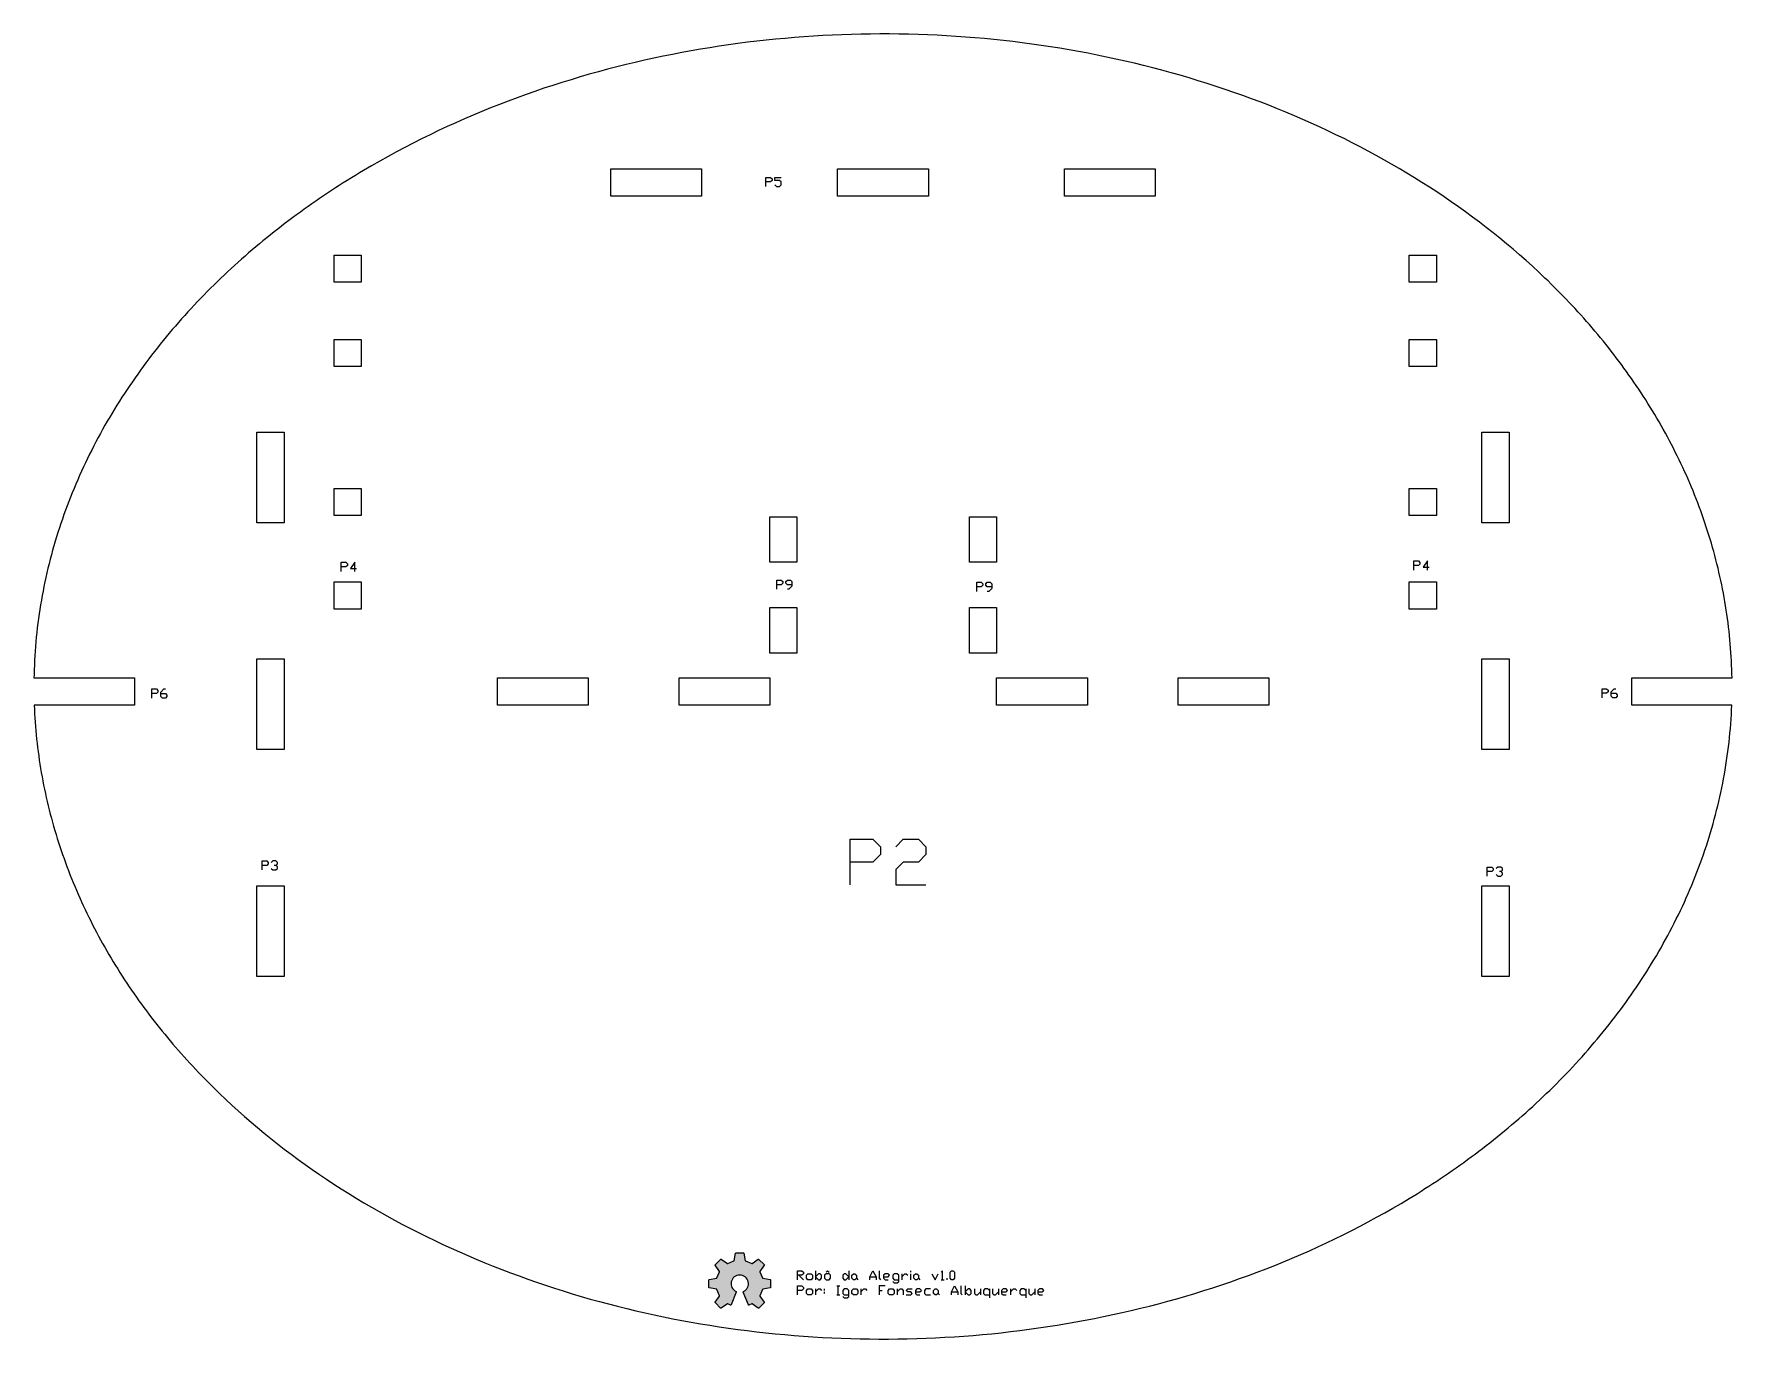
# Model space of a CAD drawing. Extents: x -1 to 373, y -20 to 267.
import ezdxf

# ---------------------------------------------------------------- set-up
doc = ezdxf.new("R2010")
doc.units = 0
doc.header["$MEASUREMENT"] = 0
doc.layers.add('COLOR', color=134, linetype='Continuous')
doc.layers.add('GEAR', color=7, linetype='Continuous')

msp = doc.modelspace()

# ---------------------------------------------------------------- hatches: boundary and pattern name
at = {"layer": 'COLOR'}
h = msp.add_hatch(color=1, dxfattribs=at)
edge = h.paths.add_edge_path()
edge.add_arc((154.19, -8.13), 1.91, 294.715, 605.285)
edge.add_arc((153.35, -9.94), 0.0874, -22.2104, 65.285, ccw=False)
edge.add_line((153.43, -9.98), (152.28, -12.78))
edge.add_arc((152.2, -12.75), 0.0874, 247.5, 337.7896, ccw=False)
edge.add_line((152.17, -12.83), (151.55, -12.57))
edge.add_arc((151.51, -12.66), 0.0874, 67.5, 124.0803)
edge.add_line((151.46, -12.58), (150.09, -13.51))
edge.add_arc((150.04, -13.44), 0.0874, 225, 304.0803, ccw=False)
edge.add_line((149.98, -13.5), (148.81, -12.33))
edge.add_arc((148.87, -12.27), 0.0874, 145.9197, 225, ccw=False)
edge.add_line((148.8, -12.22), (149.73, -10.85))
edge.add_arc((149.66, -10.8), 0.0874, 325.9197, 382.5)
edge.add_line((149.74, -10.77), (149.17, -9.4))
edge.add_arc((149.09, -9.44), 0.0874, 22.5, 79.0803)
edge.add_line((149.11, -9.35), (147.48, -9.04))
edge.add_arc((147.5, -8.95), 0.0874, 180, 259.0803, ccw=False)
edge.add_line((147.41, -8.95), (147.41, -7.3))
edge.add_arc((147.5, -7.3), 0.0874, 100.9197, 180, ccw=False)
edge.add_line((147.48, -7.21), (149.11, -6.9))
edge.add_arc((149.09, -6.81), 0.0874, 280.9197, 337.5)
edge.add_line((149.17, -6.85), (149.74, -5.48))
edge.add_arc((149.66, -5.45), 0.0874, 337.5, 394.0803)
edge.add_line((149.73, -5.4), (148.8, -4.03))
edge.add_arc((148.87, -3.98), 0.0874, 135, 214.0803, ccw=False)
edge.add_line((148.81, -3.92), (149.98, -2.75))
edge.add_arc((150.04, -2.81), 0.0874, 55.9197, 135, ccw=False)
edge.add_line((150.09, -2.74), (151.46, -3.67))
edge.add_arc((151.51, -3.59), 0.0874, 235.9197, 292.5)
edge.add_line((151.55, -3.68), (152.91, -3.11))
edge.add_arc((152.87, -3.03), 0.0874, 292.5, 349.0803)
edge.add_line((152.96, -3.05), (153.27, -1.42))
edge.add_arc((153.36, -1.44), 0.0874, 90, 169.0803, ccw=False)
edge.add_line((153.36, -1.35), (155.01, -1.35))
edge.add_arc((155.01, -1.44), 0.0874, 10.9197, 90, ccw=False)
edge.add_line((155.1, -1.42), (155.41, -3.05))
edge.add_arc((155.5, -3.03), 0.0874, 190.9197, 247.5)
edge.add_line((155.47, -3.11), (156.83, -3.68))
edge.add_arc((156.86, -3.59), 0.0874, 247.5, 304.0803)
edge.add_line((156.91, -3.67), (158.28, -2.74))
edge.add_arc((158.33, -2.81), 0.0874, 45, 124.0803, ccw=False)
edge.add_line((158.39, -2.75), (159.56, -3.92))
edge.add_arc((159.5, -3.98), 0.0874, -34.0803, 45, ccw=False)
edge.add_line((159.57, -4.03), (158.64, -5.4))
edge.add_arc((158.72, -5.45), 0.0874, 145.9197, 202.5)
edge.add_line((158.64, -5.48), (159.2, -6.85))
edge.add_arc((159.28, -6.81), 0.0874, 202.5, 259.0803)
edge.add_line((159.26, -6.9), (160.89, -7.21))
edge.add_arc((160.87, -7.3), 0.0874, 0, 79.0803, ccw=False)
edge.add_line((160.96, -7.3), (160.96, -8.95))
edge.add_arc((160.87, -8.95), 0.0874, -79.0803, 0, ccw=False)
edge.add_line((160.89, -9.04), (159.26, -9.35))
edge.add_arc((159.28, -9.44), 0.0874, 100.9197, 157.5)
edge.add_line((159.2, -9.4), (158.64, -10.77))
edge.add_arc((158.72, -10.8), 0.0874, 157.5, 214.0803)
edge.add_line((158.64, -10.85), (159.57, -12.22))
edge.add_arc((159.5, -12.27), 0.0874, -45, 34.0803, ccw=False)
edge.add_line((159.56, -12.33), (158.39, -13.5))
edge.add_arc((158.33, -13.44), 0.0874, 235.9197, 315, ccw=False)
edge.add_line((158.28, -13.51), (156.91, -12.58))
edge.add_arc((156.86, -12.66), 0.0874, 55.9197, 112.5)
edge.add_line((156.83, -12.57), (156.2, -12.83))
edge.add_arc((156.17, -12.75), 0.0874, 202.2104, 292.5, ccw=False)
edge.add_line((156.09, -12.78), (154.94, -9.98))
edge.add_arc((155.02, -9.94), 0.0874, 114.715, 202.2104, ccw=False)

# ---------------------------------------------------------------- linework, layer by layer
for p, q in [((160.02, 265.95), (157.94, 265.71)), ((162.1, 266.16), (160.02, 265.95)), ((164.18, 266.35), (162.1, 266.16)), ((166.26, 266.53), (164.18, 266.35)), ((168.35, 266.69), (166.26, 266.53)), ((170.44, 266.83), (168.35, 266.69)), ((172.53, 266.95), (170.44, 266.83)), ((174.62, 267.06), (172.53, 266.95)), ((176.71, 267.15), (174.62, 267.06)), ((178.81, 267.22), (176.71, 267.15)), ((180.9, 267.27), (178.81, 267.22)), ((183, 267.3), (180.9, 267.27)), ((185.09, 267.31), (183, 267.3)), ((187.19, 267.31), (185.09, 267.31)), ((189.29, 267.29), (187.19, 267.31)), ((191.38, 267.25), (189.29, 267.29)), ((193.48, 267.19), (191.38, 267.25)), ((195.58, 267.12), (193.48, 267.19)), ((197.67, 267.02), (195.58, 267.12)), ((199.77, 266.91), (197.67, 267.02)), ((201.86, 266.78), (199.77, 266.91)), ((203.95, 266.63), (201.86, 266.78)), ((206.04, 266.47), (203.95, 266.63)), ((208.13, 266.28), (206.04, 266.47)), ((210.22, 266.08), (208.13, 266.28)), ((212.3, 265.86), (210.22, 266.08)), ((214.39, 265.62), (212.3, 265.86)), ((137.29, 262.4), (135.24, 261.97)), ((139.34, 262.81), (137.29, 262.4)), ((141.4, 263.21), (139.34, 262.81)), ((143.46, 263.59), (141.4, 263.21)), ((145.52, 263.95), (143.46, 263.59)), ((147.58, 264.29), (145.52, 263.95)), ((149.65, 264.61), (147.58, 264.29)), ((151.72, 264.91), (149.65, 264.61)), ((153.79, 265.2), (151.72, 264.91)), ((155.87, 265.47), (153.79, 265.2)), ((157.94, 265.71), (155.87, 265.47)), ((216.47, 265.36), (214.39, 265.62)), ((218.55, 265.09), (216.47, 265.36)), ((220.62, 264.79), (218.55, 265.09)), ((222.69, 264.48), (220.62, 264.79)), ((224.76, 264.15), (222.69, 264.48)), ((226.83, 263.81), (224.76, 264.15)), ((228.89, 263.44), (226.83, 263.81)), ((230.95, 263.05), (228.89, 263.44)), ((233, 262.65), (230.95, 263.05)), ((235.05, 262.23), (233, 262.65)), ((237.09, 261.79), (235.05, 262.23)), ((121.02, 258.42), (119.01, 257.84)), ((123.04, 258.99), (121.02, 258.42)), ((125.06, 259.53), (123.04, 258.99)), ((127.09, 260.05), (125.06, 259.53)), ((129.12, 260.56), (127.09, 260.05)), ((131.15, 261.05), (129.12, 260.56)), ((133.2, 261.52), (131.15, 261.05)), ((135.24, 261.97), (133.2, 261.52)), ((239.13, 261.33), (237.09, 261.79)), ((241.17, 260.86), (239.13, 261.33)), ((243.2, 260.36), (241.17, 260.86)), ((245.23, 259.85), (243.2, 260.36)), ((247.25, 259.32), (245.23, 259.85)), ((249.26, 258.77), (247.25, 259.32)), ((251.27, 258.21), (249.26, 258.77)), ((109.05, 254.66), (107.08, 253.97)), ((111.03, 255.34), (109.05, 254.66)), ((113.02, 255.99), (111.03, 255.34)), ((115.01, 256.63), (113.02, 255.99)), ((117.01, 257.24), (115.01, 256.63)), ((119.01, 257.84), (117.01, 257.24)), ((253.27, 257.62), (251.27, 258.21)), ((255.26, 257.02), (253.27, 257.62)), ((257.24, 256.4), (255.26, 257.02)), ((259.21, 255.76), (257.24, 256.4)), ((261.17, 255.11), (259.21, 255.76)), ((263.12, 254.44), (261.17, 255.11)), ((99.27, 251.01), (97.34, 250.23)), ((101.21, 251.78), (99.27, 251.01)), ((103.16, 252.53), (101.21, 251.78)), ((105.12, 253.26), (103.16, 252.53)), ((107.08, 253.97), (105.12, 253.26)), ((265.06, 253.75), (263.12, 254.44)), ((266.99, 253.05), (265.06, 253.75)), ((268.9, 252.33), (266.99, 253.05)), ((270.81, 251.59), (268.9, 252.33)), ((272.7, 250.84), (270.81, 251.59)), ((274.58, 250.07), (272.7, 250.84)), ((91.59, 247.76), (89.69, 246.89)), ((93.49, 248.6), (91.59, 247.76)), ((95.41, 249.42), (93.49, 248.6)), ((97.34, 250.23), (95.41, 249.42)), ((276.45, 249.28), (274.58, 250.07)), ((278.3, 248.48), (276.45, 249.28)), ((280.15, 247.66), (278.3, 248.48)), ((281.98, 246.83), (280.15, 247.66)), ((84.05, 244.19), (82.19, 243.26)), ((85.92, 245.11), (84.05, 244.19)), ((87.8, 246.01), (85.92, 245.11)), ((89.69, 246.89), (87.8, 246.01)), ((283.8, 245.98), (281.98, 246.83)), ((285.6, 245.12), (283.8, 245.98)), ((287.39, 244.24), (285.6, 245.12)), ((289.17, 243.34), (287.39, 244.24)), ((290.94, 242.43), (289.17, 243.34)), ((76.67, 240.32), (74.85, 239.31)), ((78.5, 241.32), (76.67, 240.32)), ((80.34, 242.3), (78.5, 241.32)), ((82.19, 243.26), (80.34, 242.3)), ((292.69, 241.5), (290.94, 242.43)), ((294.43, 240.56), (292.69, 241.5)), ((296.15, 239.6), (294.43, 240.56)), ((297.86, 238.63), (296.15, 239.6)), ((69.47, 236.14), (68.58, 235.6)), ((70.36, 236.68), (69.47, 236.14)), ((71.25, 237.22), (70.36, 236.68)), ((72.15, 237.75), (71.25, 237.22)), ((73.05, 238.27), (72.15, 237.75)), ((74.85, 239.31), (73.05, 238.27)), ((125.76, 231.58), (125.76, 237.58)), ((125.76, 237.58), (145.76, 237.58)), ((145.76, 237.58), (145.76, 231.58)), ((175.76, 231.58), (175.76, 237.58)), ((175.76, 237.58), (195.76, 237.58)), ((195.76, 237.58), (195.76, 231.58)), ((225.76, 231.58), (225.76, 237.58)), ((225.76, 237.58), (245.76, 237.58)), ((245.76, 237.58), (245.76, 231.58)), ((299.56, 237.64), (297.86, 238.63)), ((301.24, 236.64), (299.56, 237.64)), ((302.91, 235.62), (301.24, 236.64)), ((63.32, 232.23), (62.45, 231.65)), ((64.19, 232.8), (63.32, 232.23)), ((65.06, 233.37), (64.19, 232.8)), ((65.93, 233.94), (65.06, 233.37)), ((66.81, 234.49), (65.93, 233.94)), ((67.69, 235.05), (66.81, 234.49)), ((68.58, 235.6), (67.69, 235.05)), ((304.56, 234.59), (302.91, 235.62)), ((306.2, 233.55), (304.56, 234.59)), ((307.82, 232.49), (306.2, 233.55)), ((309.43, 231.41), (307.82, 232.49)), ((58.18, 228.68), (57.34, 228.07)), ((59.03, 229.29), (58.18, 228.68)), ((59.88, 229.88), (59.03, 229.29)), ((60.74, 230.48), (59.88, 229.88)), ((61.59, 231.07), (60.74, 230.48)), ((62.45, 231.65), (61.59, 231.07)), ((145.76, 231.58), (125.76, 231.58)), ((195.76, 231.58), (175.76, 231.58)), ((245.76, 231.58), (225.76, 231.58)), ((311.02, 230.32), (309.43, 231.41)), ((312.6, 229.22), (311.02, 230.32)), ((314.16, 228.1), (312.6, 229.22)), ((53.18, 224.96), (52.36, 224.32)), ((54, 225.59), (53.18, 224.96)), ((54.83, 226.22), (54, 225.59)), ((55.66, 226.84), (54.83, 226.22)), ((56.5, 227.46), (55.66, 226.84)), ((57.34, 228.07), (56.5, 227.46)), ((315.7, 226.96), (314.16, 228.1)), ((317.23, 225.82), (315.7, 226.96)), ((318.74, 224.66), (317.23, 225.82)), ((320.24, 223.48), (318.74, 224.66)), ((48.31, 221.06), (47.52, 220.4)), ((49.11, 221.72), (48.31, 221.06)), ((49.92, 222.38), (49.11, 221.72)), ((50.73, 223.03), (49.92, 222.38)), ((51.54, 223.68), (50.73, 223.03)), ((52.36, 224.32), (51.54, 223.68)), ((321.72, 222.29), (320.24, 223.48)), ((323.18, 221.09), (321.72, 222.29)), ((324.64, 219.87), (323.18, 221.09)), ((44.37, 217.68), (43.6, 216.99)), ((45.15, 218.37), (44.37, 217.68)), ((45.94, 219.05), (45.15, 218.37)), ((46.72, 219.72), (45.94, 219.05)), ((47.52, 220.4), (46.72, 219.72)), ((64.76, 212.58), (64.76, 218.58)), ((64.76, 218.58), (70.76, 218.58)), ((70.76, 218.58), (70.76, 212.58)), ((301.76, 212.58), (301.76, 218.58)), ((301.76, 218.58), (307.76, 218.58)), ((307.76, 218.58), (307.76, 212.58)), ((326.07, 218.63), (324.64, 219.87)), ((327.5, 217.38), (326.07, 218.63)), ((328.9, 216.11), (327.5, 217.38)), ((39.8, 213.46), (39.05, 212.74)), ((40.55, 214.18), (39.8, 213.46)), ((41.3, 214.89), (40.55, 214.18)), ((42.06, 215.59), (41.3, 214.89)), ((42.83, 216.29), (42.06, 215.59)), ((43.6, 216.99), (42.83, 216.29)), ((330.29, 214.82), (328.9, 216.11)), ((331.67, 213.52), (330.29, 214.82)), ((332.35, 212.87), (331.67, 213.52)), ((36.11, 209.81), (35.39, 209.07)), ((36.84, 210.55), (36.11, 209.81)), ((37.57, 211.29), (36.84, 210.55)), ((38.31, 212.02), (37.57, 211.29)), ((39.05, 212.74), (38.31, 212.02)), ((70.76, 212.58), (64.76, 212.58)), ((307.76, 212.58), (301.76, 212.58)), ((333.03, 212.2), (332.35, 212.87)), ((333.7, 211.54), (333.03, 212.2)), ((334.37, 210.87), (333.7, 211.54)), ((335.04, 210.2), (334.37, 210.87)), ((335.7, 209.52), (335.04, 210.2)), ((32.55, 206.04), (31.85, 205.27)), ((33.25, 206.8), (32.55, 206.04)), ((33.96, 207.56), (33.25, 206.8)), ((34.67, 208.32), (33.96, 207.56)), ((35.39, 209.07), (34.67, 208.32)), ((336.36, 208.84), (335.7, 209.52)), ((337.01, 208.16), (336.36, 208.84)), ((337.66, 207.47), (337.01, 208.16)), ((338.3, 206.78), (337.66, 207.47)), ((338.94, 206.09), (338.3, 206.78)), ((339.58, 205.39), (338.94, 206.09)), ((29.12, 202.15), (28.45, 201.36)), ((29.79, 202.94), (29.12, 202.15)), ((30.47, 203.72), (29.79, 202.94)), ((31.16, 204.5), (30.47, 203.72)), ((31.85, 205.27), (31.16, 204.5)), ((340.21, 204.68), (339.58, 205.39)), ((340.83, 203.98), (340.21, 204.68)), ((341.45, 203.26), (340.83, 203.98)), ((342.07, 202.55), (341.45, 203.26)), ((342.68, 201.83), (342.07, 202.55)), ((26.48, 198.96), (25.84, 198.15)), ((27.13, 199.77), (26.48, 198.96)), ((27.79, 200.57), (27.13, 199.77)), ((28.45, 201.36), (27.79, 200.57)), ((64.76, 193.99), (64.76, 199.99)), ((64.76, 199.99), (70.76, 199.99)), ((70.76, 199.99), (70.76, 193.99)), ((301.76, 193.99), (301.76, 199.99)), ((301.76, 199.99), (307.76, 199.99)), ((307.76, 199.99), (307.76, 193.99)), ((343.29, 201.11), (342.68, 201.83)), ((343.89, 200.38), (343.29, 201.11)), ((344.49, 199.65), (343.89, 200.38)), ((345.08, 198.92), (344.49, 199.65)), ((345.67, 198.18), (345.08, 198.92)), ((23.32, 194.87), (22.7, 194.04)), ((23.94, 195.7), (23.32, 194.87)), ((24.56, 196.52), (23.94, 195.7)), ((25.2, 197.34), (24.56, 196.52)), ((25.84, 198.15), (25.2, 197.34)), ((346.25, 197.44), (345.67, 198.18)), ((346.83, 196.69), (346.25, 197.44)), ((347.4, 195.94), (346.83, 196.69)), ((347.97, 195.19), (347.4, 195.94)), ((348.54, 194.43), (347.97, 195.19)), ((20.9, 191.52), (20.31, 190.67)), ((21.49, 192.36), (20.9, 191.52)), ((22.1, 193.2), (21.49, 192.36)), ((22.7, 194.04), (22.1, 193.2)), ((70.76, 193.99), (64.76, 193.99)), ((307.76, 193.99), (301.76, 193.99)), ((349.09, 193.67), (348.54, 194.43)), ((349.65, 192.91), (349.09, 193.67)), ((350.19, 192.14), (349.65, 192.91)), ((350.74, 191.37), (350.19, 192.14)), ((351.27, 190.59), (350.74, 191.37)), ((18.02, 187.24), (17.47, 186.37)), ((18.59, 188.1), (18.02, 187.24)), ((19.15, 188.96), (18.59, 188.1)), ((19.73, 189.82), (19.15, 188.96)), ((20.31, 190.67), (19.73, 189.82)), ((351.8, 189.81), (351.27, 190.59)), ((352.33, 189.03), (351.8, 189.81)), ((352.85, 188.25), (352.33, 189.03)), ((353.37, 187.45), (352.85, 188.25)), ((353.88, 186.66), (353.37, 187.45)), ((15.84, 183.73), (15.32, 182.85)), ((16.38, 184.62), (15.84, 183.73)), ((16.92, 185.49), (16.38, 184.62)), ((17.47, 186.37), (16.92, 185.49)), ((354.38, 185.86), (353.88, 186.66)), ((354.88, 185.06), (354.38, 185.86)), ((355.37, 184.26), (354.88, 185.06)), ((355.86, 183.45), (355.37, 184.26)), ((356.34, 182.63), (355.86, 183.45)), ((13.77, 180.17), (13.27, 179.26)), ((14.28, 181.06), (13.77, 180.17)), ((14.79, 181.96), (14.28, 181.06)), ((15.32, 182.85), (14.79, 181.96)), ((356.82, 181.82), (356.34, 182.63)), ((357.29, 181), (356.82, 181.82)), ((357.75, 180.18), (357.29, 181)), ((358.21, 179.35), (357.75, 180.18)), ((11.82, 176.53), (11.35, 175.61)), ((12.3, 177.45), (11.82, 176.53)), ((12.78, 178.36), (12.3, 177.45)), ((13.27, 179.26), (12.78, 178.36)), ((47.76, 159.58), (47.76, 179.58)), ((47.76, 179.58), (53.76, 179.58)), ((53.76, 179.58), (53.76, 159.58)), ((317.76, 159.58), (317.76, 179.58)), ((317.76, 179.58), (323.76, 179.58)), ((323.76, 179.58), (323.76, 159.58)), ((358.66, 178.52), (358.21, 179.35)), ((359.11, 177.68), (358.66, 178.52)), ((359.55, 176.85), (359.11, 177.68)), ((359.98, 176.01), (359.55, 176.85)), ((360.4, 175.17), (359.98, 176.01)), ((9.98, 172.83), (9.55, 171.9)), ((10.43, 173.76), (9.98, 172.83)), ((10.89, 174.69), (10.43, 173.76)), ((11.35, 175.61), (10.89, 174.69)), ((360.82, 174.32), (360.4, 175.17)), ((361.24, 173.47), (360.82, 174.32)), ((361.64, 172.62), (361.24, 173.47)), ((362.04, 171.77), (361.64, 172.62)), ((8.27, 169.07), (7.86, 168.12)), ((8.69, 170.02), (8.27, 169.07)), ((9.11, 170.96), (8.69, 170.02)), ((9.55, 171.9), (9.11, 170.96)), ((362.44, 170.91), (362.04, 171.77)), ((362.83, 170.05), (362.44, 170.91)), ((363.21, 169.19), (362.83, 170.05)), ((363.58, 168.33), (363.21, 169.19)), ((6.68, 165.25), (6.31, 164.29)), ((7.07, 166.21), (6.68, 165.25)), ((7.46, 167.17), (7.07, 166.21)), ((7.86, 168.12), (7.46, 167.17)), ((64.76, 161.16), (64.76, 167.16)), ((64.76, 167.16), (70.76, 167.16)), ((70.76, 167.16), (70.76, 161.16)), ((301.76, 161.16), (301.76, 167.16)), ((301.76, 167.16), (307.76, 167.16)), ((307.76, 167.16), (307.76, 161.16)), ((363.95, 167.46), (363.58, 168.33)), ((364.31, 166.59), (363.95, 167.46)), ((364.66, 165.72), (364.31, 166.59)), ((365, 164.84), (364.66, 165.72)), ((365.34, 163.97), (365, 164.84)), ((5.23, 161.38), (4.89, 160.41)), ((5.58, 162.35), (5.23, 161.38)), ((5.94, 163.32), (5.58, 162.35)), ((6.31, 164.29), (5.94, 163.32)), ((70.76, 161.16), (64.76, 161.16)), ((307.76, 161.16), (301.76, 161.16)), ((365.68, 163.09), (365.34, 163.97)), ((366, 162.21), (365.68, 163.09)), ((366.32, 161.32), (366, 162.21)), ((366.63, 160.43), (366.32, 161.32)), ((3.92, 157.47), (3.61, 156.49)), ((4.23, 158.45), (3.92, 157.47)), ((4.56, 159.43), (4.23, 158.45)), ((4.89, 160.41), (4.56, 159.43)), ((53.76, 159.58), (47.76, 159.58)), ((160.81, 150.88), (160.81, 160.88)), ((160.81, 160.88), (166.81, 160.88)), ((166.81, 160.88), (166.81, 150.88)), ((204.81, 150.88), (204.81, 160.88)), ((204.81, 160.88), (210.81, 160.88)), ((210.81, 160.88), (210.81, 150.88)), ((323.76, 159.58), (317.76, 159.58)), ((366.94, 159.54), (366.63, 160.43)), ((367.23, 158.65), (366.94, 159.54)), ((367.52, 157.76), (367.23, 158.65)), ((367.81, 156.86), (367.52, 157.76)), ((2.74, 153.53), (2.47, 152.54)), ((3.02, 154.52), (2.74, 153.53)), ((3.31, 155.5), (3.02, 154.52)), ((3.61, 156.49), (3.31, 155.5)), ((368.08, 155.96), (367.81, 156.86)), ((368.35, 155.06), (368.08, 155.96)), ((368.61, 154.15), (368.35, 155.06)), ((368.86, 153.25), (368.61, 154.15)), ((1.96, 150.55), (1.71, 149.55)), ((2.21, 151.55), (1.96, 150.55)), ((2.47, 152.54), (2.21, 151.55)), ((166.81, 150.88), (160.81, 150.88)), ((210.81, 150.88), (204.81, 150.88)), ((369.11, 152.34), (368.86, 153.25)), ((369.35, 151.43), (369.11, 152.34)), ((369.58, 150.51), (369.35, 151.43)), ((369.81, 149.6), (369.58, 150.51)), ((1.04, 146.55), (0.83, 145.55)), ((1.25, 147.55), (1.04, 146.55)), ((1.48, 148.56), (1.25, 147.55)), ((1.71, 149.55), (1.48, 148.56)), ((64.76, 140.58), (64.76, 146.58)), ((64.76, 146.58), (70.76, 146.58)), ((70.76, 146.58), (70.76, 140.58)), ((301.76, 140.58), (301.76, 146.58)), ((301.76, 146.58), (307.76, 146.58)), ((307.76, 146.58), (307.76, 140.58)), ((370.02, 148.68), (369.81, 149.6)), ((370.23, 147.76), (370.02, 148.68)), ((370.43, 146.84), (370.23, 147.76)), ((370.63, 145.91), (370.43, 146.84)), ((0.26, 142.53), (0.09, 141.51)), ((0.44, 143.53), (0.26, 142.53)), ((0.63, 144.54), (0.44, 143.53)), ((0.83, 145.55), (0.63, 144.54)), ((370.81, 144.99), (370.63, 145.91)), ((370.99, 144.06), (370.81, 144.99)), ((371.16, 143.13), (370.99, 144.06)), ((371.33, 142.2), (371.16, 143.13)), ((-0.23, 139.49), (-0.37, 138.47)), ((-0.07, 140.5), (-0.23, 139.49)), ((0.09, 141.51), (-0.07, 140.5)), ((70.76, 140.58), (64.76, 140.58)), ((160.81, 130.88), (160.81, 140.88)), ((160.81, 140.88), (166.81, 140.88)), ((166.81, 140.88), (166.81, 130.88)), ((204.81, 130.88), (204.81, 140.88)), ((204.81, 140.88), (210.81, 140.88)), ((210.81, 140.88), (210.81, 130.88)), ((307.76, 140.58), (301.76, 140.58)), ((371.48, 141.27), (371.33, 142.2)), ((371.63, 140.34), (371.48, 141.27)), ((371.77, 139.41), (371.63, 140.34)), ((371.9, 138.48), (371.77, 139.41)), ((-0.74, 135.42), (-0.85, 134.39)), ((-0.63, 136.44), (-0.74, 135.42)), ((-0.5, 137.45), (-0.63, 136.44)), ((-0.37, 138.47), (-0.5, 137.45)), ((372.02, 137.54), (371.9, 138.48)), ((372.14, 136.61), (372.02, 137.54)), ((372.25, 135.68), (372.14, 136.61)), ((372.35, 134.74), (372.25, 135.68)), ((372.44, 133.81), (372.35, 134.74)), ((-1.11, 131.32), (-1.18, 130.29)), ((-1.03, 132.35), (-1.11, 131.32)), ((-0.95, 133.37), (-1.03, 132.35)), ((-0.85, 134.39), (-0.95, 133.37)), ((372.52, 132.87), (372.44, 133.81)), ((372.6, 131.94), (372.52, 132.87)), ((372.66, 131), (372.6, 131.94)), ((372.72, 130.06), (372.66, 131)), ((-1.29, 128.24), (-1.33, 127.21)), ((-1.24, 129.27), (-1.29, 128.24)), ((-1.18, 130.29), (-1.24, 129.27)), ((47.76, 109.58), (47.76, 129.58)), ((47.76, 129.58), (53.76, 129.58)), ((53.76, 129.58), (53.76, 109.58)), ((166.81, 130.88), (160.81, 130.88)), ((210.81, 130.88), (204.81, 130.88)), ((317.76, 109.58), (317.76, 129.58)), ((317.76, 129.58), (323.76, 129.58)), ((323.76, 129.58), (323.76, 109.58)), ((372.78, 129.13), (372.72, 130.06)), ((372.82, 128.19), (372.78, 129.13)), ((372.86, 127.25), (372.82, 128.19)), ((-1.36, 126.17), (-1.37, 125.38)), ((-1.37, 125.38), (20.81, 125.38)), ((-1.33, 127.21), (-1.36, 126.17)), ((20.81, 125.38), (20.81, 119.38)), ((100.81, 119.38), (100.81, 125.38)), ((100.81, 125.38), (120.81, 125.38)), ((120.81, 125.38), (120.81, 119.38)), ((140.81, 119.38), (140.81, 125.38)), ((140.81, 125.38), (160.81, 125.38)), ((160.81, 125.38), (160.81, 119.38)), ((210.81, 119.38), (210.81, 125.38)), ((210.81, 125.38), (230.81, 125.38)), ((230.81, 125.38), (230.81, 119.38)), ((250.81, 119.38), (250.81, 125.38)), ((250.81, 125.38), (270.81, 125.38)), ((270.81, 125.38), (270.81, 119.38)), ((350.81, 119.38), (350.81, 125.38)), ((350.81, 125.38), (372.9, 125.38)), ((372.88, 126.31), (372.86, 127.25)), ((372.9, 125.38), (372.88, 126.31)), ((20.81, 119.38), (-1.31, 119.38)), ((-1.31, 119.38), (-1.27, 118.44)), ((-1.27, 118.44), (-1.23, 117.51)), ((-1.23, 117.51), (-1.17, 116.58)), ((-1.17, 116.58), (-1.11, 115.64)), ((120.81, 119.38), (100.81, 119.38)), ((160.81, 119.38), (140.81, 119.38)), ((230.81, 119.38), (210.81, 119.38)), ((270.81, 119.38), (250.81, 119.38)), ((372.84, 119.38), (350.81, 119.38)), ((372.61, 115.29), (372.69, 116.31)), ((372.69, 116.31), (372.75, 117.33)), ((372.75, 117.33), (372.8, 118.35)), ((372.8, 118.35), (372.84, 119.38)), ((-1.11, 115.64), (-1.04, 114.71)), ((-1.04, 114.71), (-0.96, 113.78)), ((-0.96, 113.78), (-0.87, 112.85)), ((-0.87, 112.85), (-0.78, 111.92)), ((372.34, 112.24), (372.44, 113.25)), ((372.44, 113.25), (372.53, 114.27)), ((372.53, 114.27), (372.61, 115.29)), ((-0.78, 111.92), (-0.68, 111)), ((-0.68, 111), (-0.57, 110.07)), ((-0.57, 110.07), (-0.45, 109.14)), ((-0.45, 109.14), (-0.33, 108.22)), ((53.76, 109.58), (47.76, 109.58)), ((323.76, 109.58), (317.76, 109.58)), ((371.85, 108.19), (371.99, 109.2)), ((371.99, 109.2), (372.12, 110.21)), ((372.12, 110.21), (372.24, 111.22)), ((372.24, 111.22), (372.34, 112.24)), ((-0.33, 108.22), (-0.19, 107.3)), ((-0.19, 107.3), (-0.05, 106.37)), ((-0.05, 106.37), (0.09, 105.45)), ((0.09, 105.45), (0.25, 104.53)), ((371.22, 104.17), (371.39, 105.17)), ((371.39, 105.17), (371.55, 106.18)), ((371.55, 106.18), (371.71, 107.18)), ((371.71, 107.18), (371.85, 108.19)), ((0.25, 104.53), (0.41, 103.61)), ((0.41, 103.61), (0.58, 102.7)), ((0.58, 102.7), (0.76, 101.78)), ((0.76, 101.78), (0.95, 100.86)), ((370.44, 100.17), (370.65, 101.17)), ((370.65, 101.17), (370.85, 102.17)), ((370.85, 102.17), (371.04, 103.17)), ((371.04, 103.17), (371.22, 104.17)), ((0.95, 100.86), (1.14, 99.95)), ((1.14, 99.95), (1.34, 99.04)), ((1.34, 99.04), (1.55, 98.12)), ((1.55, 98.12), (1.77, 97.21)), ((369.76, 97.2), (369.99, 98.19)), ((369.99, 98.19), (370.22, 99.18)), ((370.22, 99.18), (370.44, 100.17)), ((1.77, 97.21), (1.99, 96.31)), ((1.99, 96.31), (2.23, 95.4)), ((2.23, 95.4), (2.46, 94.49)), ((2.46, 94.49), (2.71, 93.59)), ((2.71, 93.59), (2.96, 92.69)), ((368.73, 93.25), (369, 94.24)), ((369, 94.24), (369.26, 95.22)), ((369.26, 95.22), (369.51, 96.21)), ((369.51, 96.21), (369.76, 97.2)), ((2.96, 92.69), (3.23, 91.79)), ((3.23, 91.79), (3.49, 90.9)), ((3.49, 90.9), (3.77, 90)), ((3.77, 90), (4.05, 89.11)), ((367.56, 89.35), (367.86, 90.32)), ((367.86, 90.32), (368.16, 91.3)), ((368.16, 91.3), (368.45, 92.27)), ((368.45, 92.27), (368.73, 93.25)), ((4.05, 89.11), (4.34, 88.22)), ((4.34, 88.22), (4.64, 87.34)), ((4.64, 87.34), (4.94, 86.45)), ((4.94, 86.45), (5.25, 85.57)), ((366.25, 85.48), (366.59, 86.44)), ((366.59, 86.44), (366.92, 87.41)), ((366.92, 87.41), (367.24, 88.38)), ((367.24, 88.38), (367.56, 89.35)), ((5.25, 85.57), (5.57, 84.69)), ((5.57, 84.69), (5.89, 83.82)), ((5.89, 83.82), (6.22, 82.94)), ((6.22, 82.94), (6.56, 82.07)), ((364.8, 81.64), (365.18, 82.6)), ((365.18, 82.6), (365.54, 83.55)), ((365.54, 83.55), (365.9, 84.51)), ((365.9, 84.51), (366.25, 85.48)), ((6.56, 82.07), (6.9, 81.2)), ((6.9, 81.2), (7.25, 80.34)), ((7.25, 80.34), (7.61, 79.47)), ((7.61, 79.47), (7.98, 78.61)), ((7.98, 78.61), (8.35, 77.76)), ((47.76, 59.58), (47.76, 79.58)), ((47.76, 79.58), (53.76, 79.58)), ((53.76, 79.58), (53.76, 59.58)), ((317.76, 59.58), (317.76, 79.58)), ((317.76, 79.58), (323.76, 79.58)), ((323.76, 79.58), (323.76, 59.58)), ((363.22, 77.85), (363.63, 78.79)), ((363.63, 78.79), (364.03, 79.74)), ((364.03, 79.74), (364.42, 80.69)), ((364.42, 80.69), (364.8, 81.64)), ((8.35, 77.76), (8.73, 76.9)), ((8.73, 76.9), (9.11, 76.05)), ((9.11, 76.05), (9.5, 75.2)), ((9.5, 75.2), (9.9, 74.35)), ((361.52, 74.11), (361.96, 75.04)), ((361.96, 75.04), (362.39, 75.97)), ((362.39, 75.97), (362.81, 76.91)), ((362.81, 76.91), (363.22, 77.85)), ((9.9, 74.35), (10.3, 73.51)), ((10.3, 73.51), (10.71, 72.67)), ((10.71, 72.67), (11.13, 71.83)), ((11.13, 71.83), (11.55, 70.99)), ((359.7, 70.44), (360.16, 71.35)), ((360.16, 71.35), (360.62, 72.27)), ((360.62, 72.27), (361.08, 73.19)), ((361.08, 73.19), (361.52, 74.11)), ((11.55, 70.99), (11.98, 70.16)), ((11.98, 70.16), (12.42, 69.33)), ((12.42, 69.33), (12.86, 68.51)), ((12.86, 68.51), (13.31, 67.68)), ((13.31, 67.68), (13.76, 66.87)), ((357.76, 66.84), (358.25, 67.73)), ((358.25, 67.73), (358.74, 68.63)), ((358.74, 68.63), (359.22, 69.54)), ((359.22, 69.54), (359.7, 70.44)), ((13.76, 66.87), (14.22, 66.05)), ((14.22, 66.05), (14.68, 65.24)), ((14.68, 65.24), (15.15, 64.43)), ((15.15, 64.43), (15.63, 63.63)), ((15.63, 63.63), (16.11, 62.83)), ((355.7, 63.29), (356.23, 64.17)), ((356.23, 64.17), (356.74, 65.06)), ((356.74, 65.06), (357.25, 65.94)), ((357.25, 65.94), (357.76, 66.84)), ((16.11, 62.83), (16.6, 62.03)), ((16.6, 62.03), (17.09, 61.24)), ((17.09, 61.24), (17.59, 60.45)), ((17.59, 60.45), (18.09, 59.66)), ((353.54, 59.82), (354.09, 60.68)), ((354.09, 60.68), (354.64, 61.55)), ((354.64, 61.55), (355.17, 62.42)), ((355.17, 62.42), (355.7, 63.29)), ((18.09, 59.66), (18.6, 58.88)), ((18.6, 58.88), (19.12, 58.1)), ((19.12, 58.1), (19.64, 57.32)), ((19.64, 57.32), (20.16, 56.55)), ((20.16, 56.55), (20.69, 55.78)), ((53.76, 59.58), (47.76, 59.58)), ((323.76, 59.58), (317.76, 59.58)), ((350.69, 55.56), (351.27, 56.41)), ((351.27, 56.41), (351.85, 57.25)), ((351.85, 57.25), (352.42, 58.1)), ((352.42, 58.1), (352.98, 58.96)), ((352.98, 58.96), (353.54, 59.82)), ((20.69, 55.78), (21.23, 55.02)), ((21.23, 55.02), (21.77, 54.26)), ((21.77, 54.26), (22.31, 53.5)), ((22.31, 53.5), (22.87, 52.74)), ((22.87, 52.74), (23.42, 51.99)), ((348.29, 52.24), (348.9, 53.06)), ((348.9, 53.06), (349.5, 53.89)), ((349.5, 53.89), (350.1, 54.73)), ((350.1, 54.73), (350.69, 55.56)), ((23.42, 51.99), (23.98, 51.25)), ((23.98, 51.25), (24.55, 50.5)), ((24.55, 50.5), (25.12, 49.77)), ((25.12, 49.77), (25.7, 49.03)), ((25.7, 49.03), (26.28, 48.3)), ((345.16, 48.18), (345.8, 48.98)), ((345.8, 48.98), (346.43, 49.79)), ((346.43, 49.79), (347.06, 50.6)), ((347.06, 50.6), (347.68, 51.42)), ((347.68, 51.42), (348.29, 52.24)), ((26.28, 48.3), (26.86, 47.57)), ((26.86, 47.57), (27.45, 46.85)), ((27.45, 46.85), (28.05, 46.13)), ((28.05, 46.13), (28.65, 45.41)), ((28.65, 45.41), (29.25, 44.7)), ((341.88, 44.23), (342.55, 45.01)), ((342.55, 45.01), (343.21, 45.79)), ((343.21, 45.79), (343.86, 46.58)), ((343.86, 46.58), (344.52, 47.38)), ((344.52, 47.38), (345.16, 48.18)), ((29.25, 44.7), (29.86, 43.99)), ((29.86, 43.99), (30.47, 43.28)), ((30.47, 43.28), (31.09, 42.58)), ((31.09, 42.58), (31.72, 41.88)), ((31.72, 41.88), (32.34, 41.19)), ((32.34, 41.19), (32.97, 40.5)), ((339.15, 41.15), (339.84, 41.91)), ((339.84, 41.91), (340.53, 42.68)), ((340.53, 42.68), (341.21, 43.45)), ((341.21, 43.45), (341.88, 44.23)), ((32.97, 40.5), (33.61, 39.81)), ((33.61, 39.81), (34.25, 39.13)), ((34.25, 39.13), (34.9, 38.45)), ((34.9, 38.45), (35.54, 37.77)), ((35.54, 37.77), (36.2, 37.1)), ((335.63, 37.4), (336.34, 38.14)), ((336.34, 38.14), (337.05, 38.88)), ((337.05, 38.88), (337.76, 39.63)), ((337.76, 39.63), (338.46, 40.39)), ((338.46, 40.39), (339.15, 41.15)), ((36.2, 37.1), (36.86, 36.43)), ((36.86, 36.43), (38.18, 35.11)), ((38.18, 35.11), (39.53, 33.8)), ((39.53, 33.8), (40.89, 32.51)), ((331.23, 33.06), (331.97, 33.77)), ((331.97, 33.77), (332.71, 34.48)), ((332.71, 34.48), (333.45, 35.2)), ((333.45, 35.2), (334.18, 35.93)), ((334.18, 35.93), (334.9, 36.66)), ((334.9, 36.66), (335.63, 37.4)), ((40.89, 32.51), (42.26, 31.23)), ((42.26, 31.23), (43.65, 29.97)), ((43.65, 29.97), (45.06, 28.72)), ((327.44, 29.57), (328.21, 30.26)), ((328.21, 30.26), (328.97, 30.95)), ((328.97, 30.95), (329.73, 31.65)), ((329.73, 31.65), (330.48, 32.35)), ((330.48, 32.35), (331.23, 33.06)), ((45.06, 28.72), (46.48, 27.49)), ((46.48, 27.49), (47.91, 26.28)), ((47.91, 26.28), (49.36, 25.08)), ((322.75, 25.55), (323.54, 26.21)), ((323.54, 26.21), (324.33, 26.87)), ((324.33, 26.87), (325.11, 27.54)), ((325.11, 27.54), (325.89, 28.21)), ((325.89, 28.21), (326.67, 28.89)), ((326.67, 28.89), (327.44, 29.57)), ((49.36, 25.08), (50.82, 23.89)), ((50.82, 23.89), (52.31, 22.72)), ((52.31, 22.72), (53.81, 21.56)), ((318.72, 22.33), (319.54, 22.96)), ((319.54, 22.96), (320.34, 23.6)), ((320.34, 23.6), (321.15, 24.24)), ((321.15, 24.24), (321.95, 24.89)), ((321.95, 24.89), (322.75, 25.55)), ((53.81, 21.56), (55.32, 20.42)), ((55.32, 20.42), (56.85, 19.28)), ((56.85, 19.28), (58.4, 18.17)), ((313.77, 18.62), (314.6, 19.23)), ((314.6, 19.23), (315.43, 19.84)), ((315.43, 19.84), (316.26, 20.45)), ((316.26, 20.45), (317.09, 21.07)), ((317.09, 21.07), (317.91, 21.7)), ((317.91, 21.7), (318.72, 22.33)), ((58.4, 18.17), (59.96, 17.06)), ((59.96, 17.06), (61.54, 15.97)), ((61.54, 15.97), (63.13, 14.9)), ((307.82, 14.51), (308.68, 15.09)), ((308.68, 15.09), (309.54, 15.66)), ((309.54, 15.66), (310.39, 16.24)), ((310.39, 16.24), (311.24, 16.83)), ((311.24, 16.83), (312.09, 17.42)), ((312.09, 17.42), (312.93, 18.02)), ((312.93, 18.02), (313.77, 18.62)), ((63.13, 14.9), (64.74, 13.84)), ((64.74, 13.84), (66.36, 12.79)), ((66.36, 12.79), (68, 11.76)), ((68, 11.76), (69.65, 10.74)), ((302.59, 11.18), (303.47, 11.72)), ((303.47, 11.72), (304.35, 12.27)), ((304.35, 12.27), (305.22, 12.83)), ((305.22, 12.83), (306.09, 13.38)), ((306.09, 13.38), (306.96, 13.95)), ((306.96, 13.95), (307.82, 14.51)), ((69.65, 10.74), (71.32, 9.74)), ((71.32, 9.74), (73, 8.75)), ((73, 8.75), (74.7, 7.78)), ((74.7, 7.78), (76.41, 6.82)), ((294.55, 6.51), (296.36, 7.51)), ((296.36, 7.51), (298.15, 8.54)), ((298.15, 8.54), (299.94, 9.58)), ((299.94, 9.58), (301.71, 10.64)), ((301.71, 10.64), (302.59, 11.18)), ((76.41, 6.82), (78.13, 5.88)), ((78.13, 5.88), (79.87, 4.95)), ((79.87, 4.95), (81.62, 4.04)), ((81.62, 4.04), (83.39, 3.14)), ((289.07, 3.61), (290.91, 4.55)), ((290.91, 4.55), (292.73, 5.52)), ((292.73, 5.52), (294.55, 6.51)), ((83.39, 3.14), (85.17, 2.26)), ((85.17, 2.26), (86.96, 1.39)), ((86.96, 1.39), (88.76, 0.54)), ((88.76, 0.54), (90.58, -0.3)), ((279.74, -0.85), (281.63, 0.01)), ((281.63, 0.01), (283.5, 0.88)), ((283.5, 0.88), (285.37, 1.77)), ((285.37, 1.77), (287.22, 2.68)), ((287.22, 2.68), (289.07, 3.61)), ((90.58, -0.3), (92.41, -1.12)), ((92.41, -1.12), (94.25, -1.93)), ((94.25, -1.93), (96.11, -2.72)), ((96.11, -2.72), (97.98, -3.49)), ((97.98, -3.49), (99.85, -4.25)), ((272.12, -4.07), (274.04, -3.29)), ((274.04, -3.29), (275.95, -2.5)), ((275.95, -2.5), (277.85, -1.68)), ((277.85, -1.68), (279.74, -0.85)), ((99.85, -4.25), (101.75, -4.99)), ((101.75, -4.99), (103.65, -5.71)), ((103.65, -5.71), (105.56, -6.42)), ((105.56, -6.42), (107.49, -7.11)), ((107.49, -7.11), (109.42, -7.79)), ((262.41, -7.69), (264.36, -7)), ((264.36, -7), (266.31, -6.3)), ((266.31, -6.3), (268.26, -5.57)), ((268.26, -5.57), (270.19, -4.83)), ((270.19, -4.83), (272.12, -4.07)), ((109.42, -7.79), (111.37, -8.45)), ((111.37, -8.45), (113.33, -9.09)), ((113.33, -9.09), (115.3, -9.72)), ((115.3, -9.72), (117.28, -10.33)), ((117.28, -10.33), (119.26, -10.92)), ((119.26, -10.92), (121.25, -11.49)), ((250.53, -11.42), (252.52, -10.84)), ((252.52, -10.84), (254.51, -10.25)), ((254.51, -10.25), (256.5, -9.64)), ((256.5, -9.64), (258.47, -9)), ((258.47, -9), (260.44, -8.35)), ((260.44, -8.35), (262.41, -7.69)), ((121.25, -11.49), (123.25, -12.04)), ((123.25, -12.04), (125.25, -12.58)), ((125.25, -12.58), (127.26, -13.1)), ((127.26, -13.1), (129.27, -13.6)), ((129.27, -13.6), (131.29, -14.08)), ((131.29, -14.08), (133.31, -14.54)), ((133.31, -14.54), (135.34, -14.99)), ((234.39, -15.37), (236.42, -14.94)), ((236.42, -14.94), (238.45, -14.49)), ((238.45, -14.49), (240.48, -14.02)), ((240.48, -14.02), (242.5, -13.54)), ((242.5, -13.54), (244.51, -13.04)), ((244.51, -13.04), (246.52, -12.52)), ((246.52, -12.52), (248.53, -11.98)), ((248.53, -11.98), (250.53, -11.42)), ((135.34, -14.99), (137.37, -15.42)), ((137.37, -15.42), (139.41, -15.83)), ((139.41, -15.83), (141.45, -16.22)), ((141.45, -16.22), (143.49, -16.59)), ((143.49, -16.59), (145.54, -16.95)), ((145.54, -16.95), (147.59, -17.29)), ((147.59, -17.29), (149.65, -17.61)), ((149.65, -17.61), (151.7, -17.91)), ((151.7, -17.91), (153.76, -18.19)), ((153.76, -18.19), (155.83, -18.46)), ((155.83, -18.46), (157.89, -18.71)), ((157.89, -18.71), (159.96, -18.94)), ((211.83, -18.91), (213.89, -18.68)), ((213.89, -18.68), (215.95, -18.43)), ((215.95, -18.43), (218.01, -18.16)), ((218.01, -18.16), (220.07, -17.88)), ((220.07, -17.88), (222.12, -17.57)), ((222.12, -17.57), (224.17, -17.25)), ((224.17, -17.25), (226.22, -16.91)), ((226.22, -16.91), (228.27, -16.55)), ((228.27, -16.55), (230.31, -16.18)), ((230.31, -16.18), (232.35, -15.78)), ((232.35, -15.78), (234.39, -15.37)), ((159.96, -18.94), (162.03, -19.15)), ((162.03, -19.15), (164.1, -19.35)), ((164.1, -19.35), (166.18, -19.52)), ((166.18, -19.52), (168.25, -19.68)), ((168.25, -19.68), (170.33, -19.82)), ((170.33, -19.82), (172.41, -19.95)), ((172.41, -19.95), (174.48, -20.05)), ((174.48, -20.05), (176.56, -20.14)), ((176.56, -20.14), (178.64, -20.21)), ((178.64, -20.21), (180.72, -20.26)), ((180.72, -20.26), (182.8, -20.3)), ((182.8, -20.3), (184.88, -20.31)), ((184.88, -20.31), (186.96, -20.31)), ((186.96, -20.31), (189.04, -20.29)), ((189.04, -20.29), (191.12, -20.26)), ((191.12, -20.26), (193.2, -20.2)), ((193.2, -20.2), (195.27, -20.13)), ((195.27, -20.13), (197.35, -20.04)), ((197.35, -20.04), (199.42, -19.93)), ((199.42, -19.93), (201.5, -19.81)), ((201.5, -19.81), (203.57, -19.66)), ((203.57, -19.66), (205.64, -19.5)), ((205.64, -19.5), (207.7, -19.32)), ((207.7, -19.32), (209.77, -19.13)), ((209.77, -19.13), (211.83, -18.91))]:
    msp.add_line(p, q)
at = {"color": 1, "linetype": 'Continuous'}
for p, q in [((167.23, -6.26), (168.23, -7.26)), ((170.9, -5.26), (170.9, -7.26)), ((178.23, -5.26), (178.23, -7.26)), ((182.9, -6.6), (184.23, -6.6)), ((189.9, -5.93), (189.9, -7.26)), ((191.9, -5.6), (191.9, -5.26)), ((191.9, -7.26), (191.9, -5.93)), ((198.56, -7.26), (199.23, -7.26)), ((199.9, -7.26), (199.9, -6.93)), ((170.9, -9.26), (170.9, -10.6)), ((172.9, -9.6), (172.9, -9.26)), ((172.9, -10.26), (172.9, -9.93)), ((175.56, -8.6), (176.23, -8.6)), ((175.56, -10.6), (176.23, -10.6)), ((175.9, -10.6), (175.9, -8.6)), ((180.9, -9.26), (180.9, -10.6)), ((184.9, -9.6), (185.56, -9.6)), ((188.9, -9.26), (188.9, -10.6)), ((200.9, -9.93), (202.23, -9.93)), ((203.9, -8.6), (203.9, -10.6)), ((207.23, -9.26), (207.23, -10.6)), ((209.23, -9.26), (209.23, -11.26)), ((211.23, -9.26), (211.23, -10.6)), ((213.9, -9.26), (213.9, -10.6)), ((217.23, -9.26), (217.23, -11.26)), ((219.23, -9.26), (219.23, -10.6))]:
    msp.add_line(p, q, dxfattribs=at)
for points in [[(159.96, 233.71), (159.96, 235.71), (160.96, 235.71), (161.3, 235.37), (161.3, 235.04), (160.96, 234.71), (159.96, 234.71)], [(161.96, 234.04), (162.3, 233.71), (162.96, 233.71), (163.3, 234.04), (163.3, 234.71), (162.96, 235.04), (161.96, 235.04), (161.96, 235.71), (163.3, 235.71)], [(66.36, 148.87), (66.36, 150.87), (67.36, 150.87), (67.7, 150.53), (67.7, 150.2), (67.36, 149.87), (66.36, 149.87)], [(69.36, 148.87), (69.36, 150.87), (68.36, 149.53), (69.7, 149.53)], [(302.79, 149.16), (302.79, 151.16), (303.79, 151.16), (304.12, 150.82), (304.12, 150.49), (303.79, 150.16), (302.79, 150.16)], [(305.79, 149.16), (305.79, 151.16), (304.79, 149.82), (306.12, 149.82)], [(162.35, 144.94), (162.35, 146.94), (163.35, 146.94), (163.68, 146.61), (163.68, 146.28), (163.35, 145.94), (162.35, 145.94)], [(165.68, 145.94), (164.68, 145.94), (164.35, 146.28), (164.35, 146.61), (164.68, 146.94), (165.35, 146.94), (165.68, 146.61), (165.68, 145.61), (165.02, 144.94), (164.68, 144.94)], [(206.42, 144.46), (206.42, 146.46), (207.42, 146.46), (207.76, 146.13), (207.76, 145.8), (207.42, 145.46), (206.42, 145.46)], [(209.76, 145.46), (208.76, 145.46), (208.42, 145.8), (208.42, 146.13), (208.76, 146.46), (209.42, 146.46), (209.76, 146.13), (209.76, 145.13), (209.09, 144.46), (208.76, 144.46)], [(24.6, 120.95), (24.6, 122.95), (25.6, 122.95), (25.93, 122.62), (25.93, 122.28), (25.6, 121.95), (24.6, 121.95)], [(26.6, 121.95), (27.6, 121.95), (27.93, 121.62), (27.93, 121.28), (27.6, 120.95), (26.93, 120.95), (26.6, 121.28), (26.6, 122.28), (27.26, 122.95), (27.6, 122.95)], [(344.27, 121.01), (344.27, 123.01), (345.27, 123.01), (345.61, 122.67), (345.61, 122.34), (345.27, 122.01), (344.27, 122.01)], [(346.27, 122.01), (347.27, 122.01), (347.61, 121.67), (347.61, 121.34), (347.27, 121.01), (346.61, 121.01), (346.27, 121.34), (346.27, 122.34), (346.94, 123.01), (347.27, 123.01)], [(178.56, 79.82), (178.56, 89.82), (183.56, 89.82), (185.23, 88.15), (185.23, 86.49), (183.56, 84.82), (178.56, 84.82)], [(188.56, 88.15), (190.23, 89.82), (193.56, 89.82), (195.23, 88.15), (195.23, 86.49), (193.56, 84.82), (190.23, 84.82), (188.56, 83.15), (188.56, 79.82), (195.23, 79.82)], [(48.93, 83.08), (48.93, 85.08), (49.93, 85.08), (50.27, 84.74), (50.27, 84.41), (49.93, 84.08), (48.93, 84.08)], [(51.93, 84.08), (52.27, 84.41), (52.27, 84.74), (51.93, 85.08), (51.27, 85.08), (50.93, 84.74)], [(50.93, 83.41), (51.27, 83.08), (51.93, 83.08), (52.27, 83.41), (52.27, 83.74), (51.93, 84.08), (51.6, 84.08)], [(318.95, 81.71), (318.95, 83.71), (319.95, 83.71), (320.28, 83.37), (320.28, 83.04), (319.95, 82.71), (318.95, 82.71)], [(321.95, 82.71), (322.28, 83.04), (322.28, 83.37), (321.95, 83.71), (321.28, 83.71), (320.95, 83.37)], [(320.95, 82.04), (321.28, 81.71), (321.95, 81.71), (322.28, 82.04), (322.28, 82.37), (321.95, 82.71), (321.62, 82.71)], [(166.9, -7.26), (166.9, -5.26), (167.9, -5.26), (168.23, -5.6), (168.23, -5.93), (167.9, -6.26), (166.9, -6.26)], [(173.23, -5.6), (173.56, -5.26), (173.9, -5.6)], [(179.9, -6.93), (179.56, -7.26), (179.23, -7.26), (178.9, -6.93), (178.9, -6.26), (179.23, -5.93), (179.56, -5.93), (179.9, -6.26), (179.9, -6.93), (180.23, -7.26)], [(182.9, -7.26), (182.9, -6.6), (183.56, -5.26), (184.23, -6.6), (184.23, -7.26)], [(184.9, -5.26), (184.9, -6.93), (185.23, -7.26)], [(185.9, -6.6), (186.9, -6.6), (187.23, -6.26), (186.9, -5.93), (186.23, -5.93), (185.9, -6.26), (185.9, -6.93), (186.23, -7.26), (186.9, -7.26)], [(187.9, -7.6), (188.23, -7.93), (188.9, -7.93), (189.23, -7.6), (189.23, -6.26), (188.9, -5.93), (188.23, -5.93), (187.9, -6.26), (187.9, -6.93), (188.23, -7.26), (189.23, -7.26)], [(189.9, -6.6), (190.56, -5.93), (190.9, -5.93), (191.23, -6.26)], [(193.56, -6.93), (193.23, -7.26), (192.9, -7.26), (192.56, -6.93), (192.56, -6.26), (192.9, -5.93), (193.23, -5.93), (193.56, -6.26), (193.56, -6.93), (193.9, -7.26)], [(196.56, -5.93), (197.23, -7.26), (197.9, -5.93)], [(198.9, -7.26), (198.9, -5.26), (198.56, -5.6)], [(166.9, -10.6), (166.9, -8.6), (167.9, -8.6), (168.23, -8.93), (168.23, -9.26), (167.9, -9.6), (166.9, -9.6)], [(170.9, -9.93), (171.56, -9.26), (171.9, -9.26), (172.23, -9.6)], [(176.9, -10.93), (177.23, -11.26), (177.9, -11.26), (178.23, -10.93), (178.23, -9.6), (177.9, -9.26), (177.23, -9.26), (176.9, -9.6), (176.9, -10.26), (177.23, -10.6), (178.23, -10.6)], [(180.9, -9.93), (181.56, -9.26), (181.9, -9.26), (182.23, -9.6)], [(186.23, -8.6), (184.9, -8.6), (184.9, -10.6)], [(188.9, -9.93), (189.56, -9.26), (189.9, -9.26), (190.23, -9.6), (190.23, -10.6)], [(190.9, -10.6), (191.9, -10.6), (192.23, -10.26), (191.9, -9.93), (191.23, -9.93), (190.9, -9.6), (191.23, -9.26), (192.23, -9.26)], [(192.9, -9.93), (193.9, -9.93), (194.23, -9.6), (193.9, -9.26), (193.23, -9.26), (192.9, -9.6), (192.9, -10.26), (193.23, -10.6), (193.9, -10.6)], [(196.23, -9.26), (195.23, -9.26), (194.9, -9.6), (194.9, -10.26), (195.23, -10.6), (196.23, -10.6)], [(197.9, -10.26), (197.56, -10.6), (197.23, -10.6), (196.9, -10.26), (196.9, -9.6), (197.23, -9.26), (197.56, -9.26), (197.9, -9.6), (197.9, -10.26), (198.23, -10.6)], [(200.9, -10.6), (200.9, -9.93), (201.56, -8.6), (202.23, -9.93), (202.23, -10.6)], [(202.9, -8.6), (202.9, -10.26), (203.23, -10.6)], [(205.9, -9.26), (205.9, -10.26), (206.23, -10.6), (206.56, -10.6), (207.23, -9.93)], [(209.23, -9.6), (208.9, -9.26), (208.23, -9.26), (207.9, -9.6), (207.9, -10.26), (208.23, -10.6), (209.23, -10.6)], [(209.9, -9.26), (209.9, -10.26), (210.23, -10.6), (210.56, -10.6), (211.23, -9.93)], [(211.9, -9.93), (212.9, -9.93), (213.23, -9.6), (212.9, -9.26), (212.23, -9.26), (211.9, -9.6), (211.9, -10.26), (212.23, -10.6), (212.9, -10.6)], [(213.9, -9.93), (214.56, -9.26), (214.9, -9.26), (215.23, -9.6)], [(217.23, -9.6), (216.9, -9.26), (216.23, -9.26), (215.9, -9.6), (215.9, -10.26), (216.23, -10.6), (217.23, -10.6)], [(217.9, -9.26), (217.9, -10.26), (218.23, -10.6), (218.56, -10.6), (219.23, -9.93)], [(219.9, -9.93), (220.9, -9.93), (221.23, -9.6), (220.9, -9.26), (220.23, -9.26), (219.9, -9.6), (219.9, -10.26), (220.23, -10.6), (220.9, -10.6)]]:
    msp.add_lwpolyline(points, dxfattribs=at)
for points in [[(169.23, -7.26), (168.9, -6.93), (168.9, -6.26), (169.23, -5.93), (169.9, -5.93), (170.23, -6.26), (170.23, -6.93), (169.9, -7.26)], [(170.9, -6.6), (171.56, -7.26), (171.9, -7.26), (172.23, -6.93), (172.23, -6.26), (171.9, -5.93), (171.56, -5.93)], [(173.23, -7.26), (173.9, -7.26), (174.23, -6.93), (174.23, -6.26), (173.9, -5.93), (173.23, -5.93), (172.9, -6.26), (172.9, -6.93)], [(178.23, -6.6), (177.56, -5.93), (177.23, -5.93), (176.9, -6.26), (176.9, -6.93), (177.23, -7.26), (177.56, -7.26)], [(200.9, -7.26), (200.56, -6.93), (200.56, -5.6), (200.9, -5.26), (201.23, -5.26), (201.56, -5.6), (201.56, -6.93), (201.23, -7.26)], [(169.23, -10.6), (168.9, -10.26), (168.9, -9.6), (169.23, -9.26), (169.9, -9.26), (170.23, -9.6), (170.23, -10.26), (169.9, -10.6)], [(179.23, -10.6), (178.9, -10.26), (178.9, -9.6), (179.23, -9.26), (179.9, -9.26), (180.23, -9.6), (180.23, -10.26), (179.9, -10.6)], [(187.23, -10.6), (186.9, -10.26), (186.9, -9.6), (187.23, -9.26), (187.9, -9.26), (188.23, -9.6), (188.23, -10.26), (187.9, -10.6)], [(203.9, -9.93), (204.56, -10.6), (204.9, -10.6), (205.23, -10.26), (205.23, -9.6), (204.9, -9.26), (204.56, -9.26)]]:
    msp.add_lwpolyline(points, close=True, dxfattribs=at)
at = {"layer": 'GEAR', "color": 1}
msp.add_lwpolyline([(154.99, -9.86, 4.564396), (153.39, -9.86, -0.401467), (153.43, -9.98), (152.28, -12.78, -0.415695), (152.17, -12.83), (151.55, -12.57, 0.252019), (151.46, -12.58), (150.09, -13.51, -0.359432), (149.98, -13.5), (148.81, -12.33, -0.359432), (148.8, -12.22), (149.73, -10.85, 0.252019), (149.74, -10.77), (149.17, -9.4, 0.252019), (149.11, -9.35), (147.48, -9.04, -0.359432), (147.41, -8.95), (147.41, -7.3, -0.359432), (147.48, -7.21), (149.11, -6.9, 0.252019), (149.17, -6.85), (149.74, -5.48, 0.252019), (149.73, -5.4), (148.8, -4.03, -0.359432), (148.81, -3.92), (149.98, -2.75, -0.359432), (150.09, -2.74), (151.46, -3.67, 0.252019), (151.55, -3.68), (152.91, -3.11, 0.252019), (152.96, -3.05), (153.27, -1.42, -0.359432), (153.36, -1.35), (155.01, -1.35, -0.359432), (155.1, -1.42), (155.41, -3.05, 0.252019), (155.47, -3.11), (156.83, -3.68, 0.252019), (156.91, -3.67), (158.28, -2.74, -0.359432), (158.39, -2.75), (159.56, -3.92, -0.359432), (159.57, -4.03), (158.64, -5.4, 0.252019), (158.64, -5.48), (159.2, -6.85, 0.252019), (159.26, -6.9), (160.89, -7.21, -0.359432), (160.96, -7.3), (160.96, -8.95, -0.359432), (160.89, -9.04), (159.26, -9.35, 0.252019), (159.2, -9.4), (158.64, -10.77, 0.252019), (158.64, -10.85), (159.57, -12.22, -0.359432), (159.56, -12.33), (158.39, -13.5, -0.359432), (158.28, -13.51), (156.91, -12.58, 0.252019), (156.83, -12.57), (156.2, -12.83, -0.415695), (156.09, -12.78), (154.94, -9.98, -0.401467)], format="xyb", close=True, dxfattribs=at)

doc.saveas('drawing.dxf')
